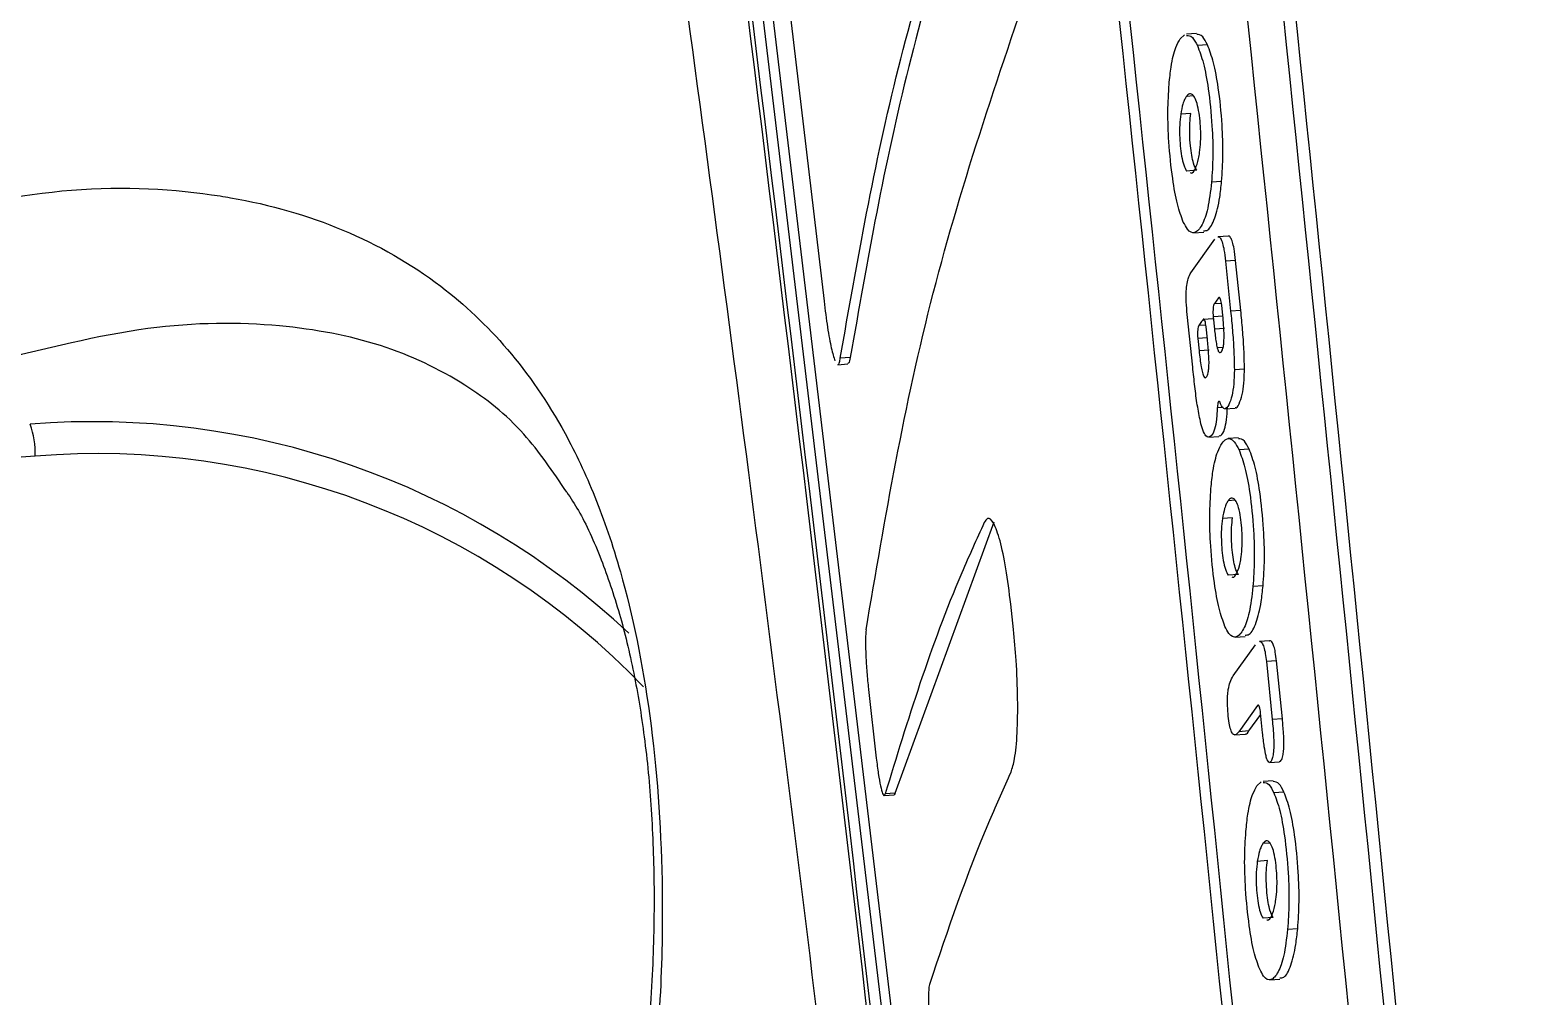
# Model space of a CAD drawing. Header units: millimetres. Extents: x -6523 to 7556, y -5559 to 6101.
# Drawn here: x -2133.5 to -2103.78, y 742.59 to 761.68 of the extents above; entities that cross this region are included whole.
import ezdxf

# ---------------------------------------------------------------- set-up
doc = ezdxf.new("R2010")
doc.units = ezdxf.units.MM
doc.layers.add('DIKOM_ОБЪЕКТ', color=7, linetype='Continuous')
doc.layers.add('DIKOM_РАЗМЕР_ЗОНА', color=7, linetype='Continuous')
doc.styles.add('style1', font='arial.ttf', dxfattribs={"width": 0.8})
doc.dimstyles.new('1-50', dxfattribs={"dimtxt": 300, "dimasz": 200, "dimexe": 100, "dimexo": 0, "dimgap": 100, "dimtad": 1, "dimtxsty": 'style1', "dimcen": 200, "dimclrd": 7, "dimclre": 7, "dimclrt": 7, "dimadec": 1, "dimazin": 2, "dimtfac": 1, "dimtmove": 0, "dimatfit": 2, "dimfxl": 0, "dimlwd": 25, "dimlwe": 18, "dimarcsym": 0})

# ---------------------------------------------------------------- blocks, each defined once
blk = doc.blocks.new('*D13')
at = {"layer": 'Defpoints', "color": 0, "transparency": 16777216}
for p in [(-2358.182, 6101.03), (4341.706, -4605.145), (7455.882, -4605.145)]:
    blk.add_point(p, dxfattribs=at)
at = {"layer": 'DIKOM_РАЗМЕР_ЗОНА', "color": 7, "lineweight": 18, "transparency": 16777216}
for p, q in [((-2358.182, 6101.03), (7555.882, 6101.03)), ((4341.706, -4605.145), (7555.882, -4605.145))]:
    blk.add_line(p, q, dxfattribs=at)
at = {"layer": 'DIKOM_РАЗМЕР_ЗОНА', "color": 7, "lineweight": 25, "transparency": 16777216}
blk.add_line((7455.882, 5701.03), (7455.882, -4205.145), dxfattribs=at)
at = {"layer": 'DIKOM_РАЗМЕР_ЗОНА', "color": 7, "transparency": 16777216}
for points in [[(7389.215, 5701.03), (7522.548, 5701.03), (7455.882, 6101.03)], [(7389.215, -4205.145), (7522.548, -4205.145), (7455.882, -4605.145)]]:
    blk.add_solid(points, dxfattribs=at)
at = {"layer": 'DIKOM_РАЗМЕР_ЗОНА', "color": 7, "transparency": 16777216, "insert": (7222.71, 375.606), "char_height": 300, "attachment_point": 5, "rotation": 90, "style": 'style1'}
blk.add_mtext('10700', dxfattribs=at)

msp = doc.modelspace()

# ---------------------------------------------------------------- linework, layer by layer
at = {"layer": 'DIKOM_ОБЪЕКТ', "color": 7, "linetype": 'Continuous', "lineweight": 15}
for p, q in [((-2120.988, 778.494), (-2116.549, 741.355)), ((-2116.35, 741.369), (-2120.79, 778.508)), ((-2119.134, 767.565), (-2117.801, 756.32)), ((-2110.757, 761.505), (-2110.67, 761.585)), ((-2110.433, 761.609), (-2110.633, 761.595)), ((-2110.219, 761.386), (-2110.419, 761.372)), ((-2110.493, 760.377), (-2110.635, 760.367)), ((-2110.547, 760.029), (-2110.747, 760.015)), ((-2110.431, 758.907), (-2110.631, 758.893)), ((-2109.938, 758.683), (-2110.138, 758.67)), ((-2110.545, 756.883), (-2110.071, 757.544)), ((-2110.493, 757.673), (-2110.293, 757.687)), ((-2109.81, 757.605), (-2110.01, 757.591)), ((-2109.662, 757.126), (-2109.862, 757.112)), ((-2109.862, 757.112), (-2109.76, 756.121)), ((-2109.56, 756.135), (-2109.662, 757.126)), ((-2109.978, 756.389), (-2109.998, 756.388)), ((-2110.511, 755.017), (-2110.619, 756.056)), ((-2109.905, 756.023), (-2110.105, 756.009)), ((-2109.942, 756.277), (-2110.085, 756.267)), ((-2109.916, 756.04), (-2109.937, 756.241)), ((-2109.56, 756.135), (-2109.76, 756.121)), ((-2110.251, 755.848), (-2110.391, 755.838)), ((-2110.106, 755.973), (-2110.306, 755.959)), ((-2110.221, 755.57), (-2110.245, 755.812)), ((-2110.105, 756.009), (-2110.08, 755.767)), ((-2109.88, 755.781), (-2110.08, 755.767)), ((-2110.223, 755.593), (-2110.41, 755.58)), ((-2110.41, 755.58), (-2110.385, 755.338)), ((-2117.281, 755.207), (-2117.479, 755.193)), ((-2110.185, 755.352), (-2110.385, 755.338)), ((-2109.911, 755.404), (-2110.026, 755.396)), ((-2117.53, 755.065), (-2117.332, 755.079)), ((-2109.487, 754.979), (-2109.687, 754.965)), ((-2109.908, 754.221), (-2110.024, 754.213)), ((-2109.873, 754.194), (-2109.672, 754.208)), ((-2110.195, 753.633), (-2109.996, 753.647)), ((-2109.608, 753.617), (-2109.808, 753.603)), ((-2109.395, 753.394), (-2109.595, 753.38)), ((-2133.401, 753.257), (-2143.301, 752.577)), ((-2109.669, 752.385), (-2109.811, 752.375)), ((-2116.393, 746.594), (-2114.434, 751.958)), ((-2109.722, 752.037), (-2109.922, 752.023)), ((-2109.607, 750.915), (-2109.807, 750.901)), ((-2109.119, 750.691), (-2109.319, 750.677)), ((-2114.055, 749.83), (-2114.109, 750.331)), ((-2109.709, 748.912), (-2109.271, 749.527)), ((-2109.672, 749.681), (-2109.472, 749.695)), ((-2108.991, 749.604), (-2109.191, 749.59)), ((-2108.854, 749.208), (-2109.054, 749.195)), ((-2109.054, 749.195), (-2108.938, 748.053)), ((-2108.738, 748.067), (-2108.854, 749.208)), ((-2116.92, 748.644), (-2116.767, 747.285)), ((-2109.229, 748.329), (-2109.597, 747.81)), ((-2109.209, 748.33), (-2109.229, 748.329)), ((-2109.398, 747.824), (-2109.165, 748.151)), ((-2109.129, 747.79), (-2109.169, 748.182)), ((-2108.738, 748.067), (-2108.938, 748.053)), ((-2109.676, 747.746), (-2109.476, 747.76)), ((-2109.398, 747.824), (-2109.597, 747.81)), ((-2108.991, 747.203), (-2108.791, 747.217)), ((-2109.24, 746.737), (-2109.154, 746.817)), ((-2108.918, 746.841), (-2109.118, 746.827)), ((-2116.612, 746.546), (-2116.414, 746.56)), ((-2116.393, 746.594), (-2116.592, 746.58)), ((-2116.393, 746.594), (-2116.414, 746.56)), ((-2108.707, 746.618), (-2108.907, 746.604)), ((-2108.981, 745.609), (-2109.122, 745.599)), ((-2109.033, 745.261), (-2109.233, 745.247)), ((-2108.92, 744.139), (-2109.12, 744.125)), ((-2108.434, 743.915), (-2108.634, 743.901)), ((-2108.986, 742.905), (-2108.786, 742.918))]:
    msp.add_line(p, q, dxfattribs=at)
for centre, radius, start, end in [((-2132.248, 738.443), 15.495, 46.9015, 94.638), ((-2135.036, 753.32), 1.637, 357.7978, 20.2422), ((-2132.179, 738.33), 14.977, 43.8146, 94.6795)]:
    msp.add_arc(centre, radius, start, end, dxfattribs=at)
for points, knots in [([(-2101.535, 688.066), (-2102.477, 698.982), (-2105.666, 735.93), (-2109.588, 772.827), (-2112.351, 798.823)], [0, 0, 0, 0, 0.295436, 1, 1, 1, 1]), ([(-2101.776, 688.066), (-2102.709, 698.893), (-2105.883, 735.752), (-2109.805, 772.559), (-2112.576, 798.554)], [0, 0, 0, 0, 0.2937248, 1, 1, 1, 1]), ([(-2125.935, 798.509), (-2125.478, 795.672), (-2124.43, 789.168), (-2122.867, 778.797), (-2121.232, 767.425), (-2119.664, 755.862), (-2118.162, 744.125), (-2116.73, 732.22), (-2115.369, 720.159), (-2114.087, 707.945), (-2113.029, 697.244), (-2112.434, 690.578), (-2112.209, 688.066)], [0, 0, 0, 0, 0.081496, 0.186806, 0.29255, 0.398703, 0.505243, 0.612145, 0.719386, 0.826945, 0.934799, 1, 1, 1, 1]), ([(-2102.484, 688.066), (-2103.387, 698.625), (-2106.519, 735.218), (-2110.443, 771.755), (-2113.235, 797.75)], [0, 0, 0, 0, 0.288549, 1, 1, 1, 1]), ([(-2104.828, 688.066), (-2105.679, 697.657), (-2107.653, 719.882), (-2111.141, 754.714), (-2113.909, 779.944), (-2115.292, 792.558)], [0, 0, 0, 0, 0.275129, 0.637564, 1, 1, 1, 1]), ([(-2115.093, 792.572), (-2113.709, 779.961), (-2110.943, 754.739), (-2107.454, 719.902), (-2105.479, 697.669), (-2104.627, 688.066)], [0, 0, 0, 0, 0.362286, 0.724572, 1, 1, 1, 1]), ([(-2121.797, 782.652), (-2120.163, 769.578), (-2116.897, 743.432), (-2113.523, 711.893), (-2111.97, 693.422), (-2111.52, 688.066)], [0, 0, 0, 0, 0.4152222, 0.8304415, 1, 1, 1, 1]), ([(-2121.85, 782.395), (-2120.213, 769.322), (-2116.939, 743.177), (-2113.569, 711.723), (-2112.025, 693.337), (-2111.583, 688.066)], [0, 0, 0, 0, 0.4163411, 0.8326791, 1, 1, 1, 1]), ([(-2114.388, 766.729), (-2115.016, 764.802), (-2116.273, 760.945), (-2116.945, 757.121), (-2117.281, 755.207)], [0, 0, 0, 0, 0.499613, 1, 1, 1, 1]), ([(-2117.479, 755.193), (-2117.144, 757.104), (-2116.473, 760.928), (-2115.216, 764.785), (-2114.587, 766.715)], [0, 0, 0, 0, 0.499614, 1, 1, 1, 1]), ([(-2116.97, 749.822), (-2116.592, 752.038), (-2115.837, 756.473), (-2114.293, 760.953), (-2113.521, 763.195)], [0, 0, 0, 0, 0.499482, 1, 1, 1, 1]), ([(-2110.978, 760.607), (-2110.966, 760.725), (-2110.935, 761.022), (-2110.857, 761.334), (-2110.787, 761.454), (-2110.757, 761.505)], [0, 0, 0, 0, 0.2749306, 0.6947197, 1, 1, 1, 1]), ([(-2110.632, 761.572), (-2110.594, 761.573), (-2110.523, 761.573), (-2110.452, 761.435), (-2110.419, 761.372)], [0, 0, 0, 0, 0.543708, 1, 1, 1, 1]), ([(-2110.219, 761.386), (-2110.25, 761.447), (-2110.322, 761.585), (-2110.393, 761.59), (-2110.432, 761.593)], [0, 0, 0, 0, 0.442505, 1, 1, 1, 1]), ([(-2110.419, 761.372), (-2110.378, 761.265), (-2110.294, 761.051), (-2110.191, 760.484), (-2110.126, 759.847), (-2110.103, 759.188), (-2110.127, 758.841), (-2110.138, 758.67)], [0, 0, 0, 0, 0.192127, 0.384671, 0.628256, 0.816702, 1, 1, 1, 1]), ([(-2109.938, 758.683), (-2109.927, 758.858), (-2109.903, 759.207), (-2109.927, 759.868), (-2109.991, 760.502), (-2110.095, 761.067), (-2110.178, 761.28), (-2110.219, 761.386)], [0, 0, 0, 0, 0.1866646, 0.373556, 0.617694, 0.8085123, 1, 1, 1, 1]), ([(-2110.696, 757.884), (-2110.736, 757.992), (-2110.818, 758.208), (-2110.919, 758.776), (-2110.985, 759.414), (-2111.01, 760.077), (-2110.988, 760.431), (-2110.978, 760.607)], [0, 0, 0, 0, 0.191982, 0.384329, 0.623366, 0.813401, 1, 1, 1, 1]), ([(-2110.635, 760.367), (-2110.647, 760.348), (-2110.672, 760.309), (-2110.712, 760.204), (-2110.734, 760.087), (-2110.747, 760.015)], [0, 0, 0, 0, 0.273082, 0.54646, 1, 1, 1, 1]), ([(-2110.489, 760.374), (-2110.503, 760.389), (-2110.532, 760.421), (-2110.582, 760.426), (-2110.615, 760.389), (-2110.635, 760.367)], [0, 0, 0, 0, 0.278693, 0.554076, 1, 1, 1, 1]), ([(-2110.374, 759.259), (-2110.366, 759.328), (-2110.351, 759.452), (-2110.35, 759.675), (-2110.365, 759.889), (-2110.392, 760.1), (-2110.436, 760.281), (-2110.471, 760.343), (-2110.489, 760.374)], [0, 0, 0, 0, 0.185243, 0.334543, 0.483709, 0.645128, 0.819362, 1, 1, 1, 1]), ([(-2110.747, 760.015), (-2110.755, 759.946), (-2110.77, 759.823), (-2110.772, 759.6), (-2110.758, 759.387), (-2110.731, 759.178), (-2110.687, 758.989), (-2110.65, 758.927), (-2110.631, 758.893)], [0, 0, 0, 0, 0.185557, 0.331832, 0.478054, 0.634176, 0.801987, 1, 1, 1, 1]), ([(-2110.431, 758.907), (-2110.453, 758.946), (-2110.49, 759.009), (-2110.532, 759.198), (-2110.558, 759.4), (-2110.573, 759.625), (-2110.569, 759.85), (-2110.555, 759.968), (-2110.547, 760.029)], [0, 0, 0, 0, 0.219752, 0.366222, 0.512333, 0.678155, 0.835882, 1, 1, 1, 1]), ([(-2110.558, 758.861), (-2110.552, 758.858), (-2110.516, 758.838), (-2110.458, 758.933), (-2110.402, 759.083), (-2110.38, 759.219), (-2110.374, 759.259)], [0, 0, 0, 0, 0.0773116, 0.4723668, 0.8415914, 1, 1, 1, 1]), ([(-2135.879, 757.989), (-2134.788, 758.21), (-2132.561, 758.662), (-2130.576, 758.537), (-2128.805, 758.246), (-2127.247, 757.795), (-2125.455, 756.77), (-2124.018, 755.419), (-2123.034, 753.998), (-2122.316, 752.482), (-2121.709, 750.715), (-2121.187, 748.192), (-2120.972, 745.248), (-2121.014, 742.641), (-2121.235, 739.947), (-2121.763, 736.849), (-2122.749, 733.438), (-2124.153, 730.187), (-2125.877, 727.438), (-2127.799, 725.174), (-2129.202, 724.076), (-2129.91, 723.522)], [0, 0, 0, 0, 0.0713182, 0.1455335, 0.1511414, 0.2166827, 0.2835491, 0.3372081, 0.391821, 0.4251653, 0.4591146, 0.5134565, 0.5679405, 0.604074, 0.6411268, 0.7022445, 0.7649107, 0.8302378, 0.8968699, 0.9479876, 1, 1, 1, 1]), ([(-2110.138, 758.67), (-2110.161, 758.487), (-2110.205, 758.123), (-2110.328, 757.798), (-2110.465, 757.642), (-2110.596, 757.692), (-2110.669, 757.833), (-2110.696, 757.884)], [0, 0, 0, 0, 0.216043, 0.431767, 0.666759, 0.880533, 1, 1, 1, 1]), ([(-2110.295, 757.712), (-2110.267, 757.712), (-2110.187, 757.712), (-2110.074, 757.931), (-2109.982, 758.284), (-2109.95, 758.577), (-2109.938, 758.683)], [0, 0, 0, 0, 0.181722, 0.515713, 0.824504, 1, 1, 1, 1]), ([(-2110.009, 757.586), (-2110.007, 757.588), (-2109.991, 757.6), (-2109.96, 757.566), (-2109.921, 757.478), (-2109.886, 757.319), (-2109.871, 757.189), (-2109.862, 757.112)], [0, 0, 0, 0, 0.043948, 0.273922, 0.505792, 0.7079693, 1, 1, 1, 1]), ([(-2109.662, 757.126), (-2109.671, 757.206), (-2109.687, 757.341), (-2109.723, 757.498), (-2109.763, 757.585), (-2109.794, 757.615), (-2109.808, 757.604), (-2109.809, 757.603)], [0, 0, 0, 0, 0.302498, 0.515333, 0.729051, 0.982622, 1, 1, 1, 1]), ([(-2110.619, 756.056), (-2110.626, 756.139), (-2110.639, 756.279), (-2110.641, 756.482), (-2110.628, 756.646), (-2110.596, 756.794), (-2110.564, 756.85), (-2110.545, 756.883)], [0, 0, 0, 0, 0.222217, 0.376831, 0.532119, 0.718487, 1, 1, 1, 1]), ([(-2117.801, 756.32), (-2117.779, 756.142), (-2117.733, 755.785), (-2117.656, 755.361), (-2117.609, 755.213), (-2117.586, 755.139)], [0, 0, 0, 0, 0.333283, 0.666687, 1, 1, 1, 1]), ([(-2109.998, 756.388), (-2110.02, 756.358), (-2110.049, 756.318), (-2110.078, 756.277), (-2110.085, 756.267)], [0, 0, 0, 0, 0.742757, 1, 1, 1, 1]), ([(-2109.937, 756.241), (-2109.939, 756.263), (-2109.945, 756.307), (-2109.958, 756.358), (-2109.973, 756.39), (-2109.987, 756.399), (-2109.995, 756.391), (-2109.998, 756.388)], [0, 0, 0, 0, 0.212309, 0.425257, 0.638845, 0.853643, 1, 1, 1, 1]), ([(-2110.085, 756.267), (-2110.086, 756.266), (-2110.091, 756.259), (-2110.099, 756.237), (-2110.107, 756.184), (-2110.111, 756.119), (-2110.109, 756.057), (-2110.106, 756.021), (-2110.105, 756.009)], [0, 0, 0, 0, 0.0180939, 0.2349506, 0.4516519, 0.6671376, 0.8813242, 1, 1, 1, 1]), ([(-2110.026, 755.396), (-2110.019, 755.373), (-2110.005, 755.328), (-2109.984, 755.304), (-2109.956, 755.304), (-2109.928, 755.337), (-2109.903, 755.42), (-2109.892, 755.521), (-2109.889, 755.667), (-2109.897, 755.845), (-2109.91, 755.977), (-2109.916, 756.04)], [0, 0, 0, 0, 0.083865, 0.167612, 0.228242, 0.394683, 0.493217, 0.592294, 0.68284, 0.84683, 1, 1, 1, 1]), ([(-2109.76, 756.121), (-2109.748, 755.996), (-2109.724, 755.747), (-2109.694, 755.358), (-2109.69, 755.097), (-2109.687, 754.965)], [0, 0, 0, 0, 0.330581, 0.659677, 1, 1, 1, 1]), ([(-2109.487, 754.979), (-2109.49, 755.109), (-2109.494, 755.367), (-2109.523, 755.757), (-2109.548, 756.008), (-2109.56, 756.135)], [0, 0, 0, 0, 0.334647, 0.664908, 1, 1, 1, 1]), ([(-2122.887, 752.542), (-2123.161, 752.947), (-2123.755, 753.824), (-2124.963, 754.77), (-2126.534, 755.515), (-2128.598, 755.905), (-2131.115, 755.903), (-2133.204, 755.38), (-2134.266, 755.115)], [0, 0, 0, 0, 0.119698, 0.259292, 0.430587, 0.604842, 0.799153, 1, 1, 1, 1]), ([(-2110.391, 755.838), (-2110.392, 755.838), (-2110.396, 755.831), (-2110.405, 755.808), (-2110.413, 755.756), (-2110.416, 755.69), (-2110.414, 755.628), (-2110.411, 755.593), (-2110.41, 755.58)], [0, 0, 0, 0, 0.018029, 0.234767, 0.451235, 0.666797, 0.880945, 1, 1, 1, 1]), ([(-2110.306, 755.959), (-2110.315, 755.946), (-2110.344, 755.905), (-2110.372, 755.865), (-2110.391, 755.838)], [0, 0, 0, 0, 0.32574, 1, 1, 1, 1]), ([(-2110.245, 755.812), (-2110.248, 755.834), (-2110.254, 755.878), (-2110.267, 755.929), (-2110.281, 755.961), (-2110.295, 755.97), (-2110.303, 755.962), (-2110.306, 755.959)], [0, 0, 0, 0, 0.2123752, 0.4254358, 0.6393012, 0.8544095, 1, 1, 1, 1]), ([(-2110.08, 755.767), (-2110.075, 755.723), (-2110.066, 755.635), (-2110.049, 755.506), (-2110.034, 755.433), (-2110.026, 755.396)], [0, 0, 0, 0, 0.334579, 0.661745, 1, 1, 1, 1]), ([(-2110.188, 755.122), (-2110.19, 755.175), (-2110.194, 755.277), (-2110.206, 755.427), (-2110.216, 755.522), (-2110.221, 755.57)], [0, 0, 0, 0, 0.348159, 0.672768, 1, 1, 1, 1]), ([(-2117.531, 755.074), (-2117.529, 755.071), (-2117.506, 755.041), (-2117.491, 755.116), (-2117.48, 755.19), (-2117.479, 755.193)], [0, 0, 0, 0, 0.086778, 0.964, 1, 1, 1, 1]), ([(-2117.281, 755.207), (-2117.289, 755.158), (-2117.303, 755.08), (-2117.325, 755.096), (-2117.333, 755.102)], [0, 0, 0, 0, 0.639791, 1, 1, 1, 1]), ([(-2110.385, 755.338), (-2110.373, 755.229), (-2110.355, 755.074), (-2110.321, 754.905), (-2110.293, 754.824), (-2110.262, 754.797), (-2110.233, 754.826), (-2110.208, 754.886), (-2110.193, 754.979), (-2110.188, 755.061), (-2110.188, 755.111), (-2110.188, 755.122)], [0, 0, 0, 0, 0.252683, 0.36045, 0.46933, 0.564417, 0.678872, 0.801738, 0.887162, 0.972777, 1, 1, 1, 1]), ([(-2110.358, 753.941), (-2110.379, 754.048), (-2110.422, 754.261), (-2110.47, 754.634), (-2110.497, 754.889), (-2110.511, 755.017)], [0, 0, 0, 0, 0.332835, 0.66427, 1, 1, 1, 1]), ([(-2109.687, 754.965), (-2109.69, 754.868), (-2109.695, 754.674), (-2109.735, 754.425), (-2109.799, 754.255), (-2109.87, 754.168), (-2109.93, 754.227), (-2109.956, 754.289), (-2109.965, 754.309)], [0, 0, 0, 0, 0.167131, 0.334581, 0.554282, 0.786811, 0.930891, 1, 1, 1, 1]), ([(-2109.673, 754.218), (-2109.667, 754.216), (-2109.631, 754.204), (-2109.578, 754.319), (-2109.521, 754.501), (-2109.493, 754.739), (-2109.489, 754.906), (-2109.487, 754.979)], [0, 0, 0, 0, 0.064692, 0.365156, 0.62222, 0.83507, 1, 1, 1, 1]), ([(-2109.965, 754.309), (-2109.968, 754.317), (-2109.977, 754.336), (-2109.992, 754.343), (-2110.006, 754.327), (-2110.017, 754.289), (-2110.022, 754.246), (-2110.023, 754.219), (-2110.024, 754.213)], [0, 0, 0, 0, 0.1533, 0.350888, 0.549588, 0.748561, 0.94713, 1, 1, 1, 1]), ([(-2110.024, 754.213), (-2110.03, 754.118), (-2110.042, 753.927), (-2110.092, 753.718), (-2110.164, 753.628), (-2110.241, 753.628), (-2110.309, 753.755), (-2110.343, 753.883), (-2110.358, 753.941)], [0, 0, 0, 0, 0.16051, 0.322222, 0.515685, 0.723488, 0.873762, 1, 1, 1, 1]), ([(-2109.997, 753.662), (-2109.982, 753.661), (-2109.94, 753.657), (-2109.884, 753.756), (-2109.84, 753.967), (-2109.829, 754.14), (-2109.824, 754.227)], [0, 0, 0, 0, 0.175181, 0.512276, 0.754654, 1, 1, 1, 1]), ([(-2110.15, 752.615), (-2110.138, 752.733), (-2110.108, 753.03), (-2110.03, 753.342), (-2109.96, 753.462), (-2109.93, 753.513)], [0, 0, 0, 0, 0.274913, 0.6948239, 1, 1, 1, 1]), ([(-2109.93, 753.513), (-2109.902, 753.545), (-2109.828, 753.629), (-2109.71, 753.595), (-2109.627, 753.44), (-2109.595, 753.38)], [0, 0, 0, 0, 0.272678, 0.718341, 1, 1, 1, 1]), ([(-2109.395, 753.394), (-2109.426, 753.455), (-2109.497, 753.593), (-2109.567, 753.598), (-2109.607, 753.6)], [0, 0, 0, 0, 0.442565, 1, 1, 1, 1]), ([(-2109.595, 753.38), (-2109.554, 753.273), (-2109.472, 753.059), (-2109.369, 752.491), (-2109.306, 751.854), (-2109.283, 751.195), (-2109.307, 750.848), (-2109.319, 750.677)], [0, 0, 0, 0, 0.192098, 0.384572, 0.628194, 0.816694, 1, 1, 1, 1]), ([(-2109.119, 750.691), (-2109.107, 750.865), (-2109.083, 751.215), (-2109.107, 751.876), (-2109.17, 752.51), (-2109.272, 753.075), (-2109.354, 753.288), (-2109.395, 753.394)], [0, 0, 0, 0, 0.18672, 0.373661, 0.617839, 0.808619, 1, 1, 1, 1]), ([(-2122.886, 752.543), (-2122.81, 752.427), (-2122.57, 752.066), (-2122.217, 751.277), (-2121.846, 750.2), (-2121.557, 749.013), (-2121.34, 747.705), (-2121.202, 746.259), (-2121.147, 744.668), (-2121.184, 742.944), (-2121.33, 741.093), (-2121.612, 739.142), (-2122.057, 737.058), (-2122.705, 734.881), (-2123.595, 732.653), (-2124.735, 730.479), (-2126.116, 728.457), (-2127.704, 726.735), (-2128.892, 725.649), (-2129.594, 725.235), (-2129.665, 725.193)], [0, 0, 0, 0, 0.024284, 0.075946, 0.122113, 0.164732, 0.205047, 0.247492, 0.291561, 0.339965, 0.393167, 0.450876, 0.514075, 0.587081, 0.664669, 0.747381, 0.83178, 0.913274, 0.991151, 1, 1, 1, 1]), ([(-2109.873, 749.892), (-2109.913, 750), (-2109.994, 750.216), (-2110.093, 750.783), (-2110.158, 751.421), (-2110.182, 752.085), (-2110.161, 752.439), (-2110.15, 752.615)], [0, 0, 0, 0, 0.1919211, 0.3842487, 0.6233019, 0.8134009, 1, 1, 1, 1]), ([(-2109.811, 752.375), (-2109.823, 752.355), (-2109.847, 752.317), (-2109.887, 752.211), (-2109.908, 752.095), (-2109.922, 752.023)], [0, 0, 0, 0, 0.273167, 0.546523, 1, 1, 1, 1]), ([(-2109.666, 752.382), (-2109.68, 752.397), (-2109.708, 752.428), (-2109.757, 752.433), (-2109.79, 752.397), (-2109.811, 752.375)], [0, 0, 0, 0, 0.278794, 0.554147, 1, 1, 1, 1]), ([(-2109.552, 751.267), (-2109.544, 751.336), (-2109.53, 751.459), (-2109.528, 751.683), (-2109.543, 751.897), (-2109.57, 752.108), (-2109.613, 752.289), (-2109.648, 752.35), (-2109.666, 752.382)], [0, 0, 0, 0, 0.185299, 0.334628, 0.483833, 0.645318, 0.819557, 1, 1, 1, 1]), ([(-2114.633, 751.944), (-2114.784, 751.612), (-2115.604, 749.814), (-2116.148, 748.033), (-2116.592, 746.58)], [0, 0, 0, 0, 0.18428, 1, 1, 1, 1]), ([(-2114.109, 750.331), (-2114.139, 750.573), (-2114.199, 751.057), (-2114.32, 751.617), (-2114.447, 751.965), (-2114.556, 752.062), (-2114.611, 751.977), (-2114.633, 751.944)], [0, 0, 0, 0, 0.214362, 0.4287776, 0.6433943, 0.8582828, 1, 1, 1, 1]), ([(-2109.922, 752.023), (-2109.93, 751.954), (-2109.945, 751.831), (-2109.947, 751.607), (-2109.933, 751.394), (-2109.907, 751.186), (-2109.863, 750.997), (-2109.827, 750.935), (-2109.807, 750.901)], [0, 0, 0, 0, 0.18558, 0.33192, 0.478178, 0.634362, 0.802088, 1, 1, 1, 1]), ([(-2109.607, 750.915), (-2109.629, 750.953), (-2109.666, 751.017), (-2109.707, 751.206), (-2109.733, 751.408), (-2109.748, 751.632), (-2109.744, 751.858), (-2109.729, 751.976), (-2109.722, 752.037)], [0, 0, 0, 0, 0.219774, 0.36623, 0.512312, 0.678174, 0.83591, 1, 1, 1, 1]), ([(-2109.735, 750.869), (-2109.729, 750.866), (-2109.693, 750.846), (-2109.636, 750.941), (-2109.58, 751.091), (-2109.558, 751.226), (-2109.552, 751.267)], [0, 0, 0, 0, 0.077189, 0.472266, 0.841463, 1, 1, 1, 1]), ([(-2109.319, 750.677), (-2109.341, 750.495), (-2109.386, 750.131), (-2109.508, 749.806), (-2109.644, 749.65), (-2109.774, 749.7), (-2109.847, 749.841), (-2109.873, 749.892)], [0, 0, 0, 0, 0.2160884, 0.4318189, 0.6668362, 0.8805592, 1, 1, 1, 1]), ([(-2109.474, 749.72), (-2109.446, 749.72), (-2109.366, 749.719), (-2109.254, 749.939), (-2109.162, 750.291), (-2109.13, 750.585), (-2109.119, 750.691)], [0, 0, 0, 0, 0.181528, 0.515405, 0.8243, 1, 1, 1, 1]), ([(-2116.97, 749.822), (-2116.974, 749.77), (-2116.984, 749.664), (-2116.979, 749.392), (-2116.961, 749.073), (-2116.939, 748.812), (-2116.923, 748.674), (-2116.92, 748.644)], [0, 0, 0, 0, 0.232902, 0.466922, 0.701009, 0.935088, 1, 1, 1, 1]), ([(-2114.103, 747.014), (-2114.078, 747.09), (-2114.024, 747.255), (-2113.976, 747.763), (-2113.965, 748.444), (-2113.993, 749.171), (-2114.036, 749.628), (-2114.055, 749.83)], [0, 0, 0, 0, 0.184248, 0.399217, 0.614041, 0.828596, 1, 1, 1, 1]), ([(-2109.19, 749.586), (-2109.188, 749.587), (-2109.174, 749.599), (-2109.143, 749.571), (-2109.104, 749.496), (-2109.072, 749.358), (-2109.06, 749.25), (-2109.054, 749.195)], [0, 0, 0, 0, 0.037998, 0.290962, 0.54666, 0.767623, 1, 1, 1, 1]), ([(-2108.854, 749.208), (-2108.861, 749.268), (-2108.873, 749.377), (-2108.903, 749.503), (-2108.94, 749.582), (-2108.971, 749.614), (-2108.988, 749.6), (-2108.99, 749.598)], [0, 0, 0, 0, 0.251606, 0.456156, 0.66071, 0.951837, 1, 1, 1, 1]), ([(-2109.597, 747.81), (-2109.625, 747.778), (-2109.665, 747.73), (-2109.721, 747.761), (-2109.759, 747.839), (-2109.791, 747.983), (-2109.813, 748.166), (-2109.825, 748.359), (-2109.821, 748.525), (-2109.805, 748.673), (-2109.767, 748.815), (-2109.73, 748.876), (-2109.709, 748.912)], [0, 0, 0, 0, 0.188953, 0.270545, 0.353024, 0.424832, 0.512264, 0.604178, 0.670123, 0.735873, 0.846142, 1, 1, 1, 1]), ([(-2109.169, 748.182), (-2109.171, 748.204), (-2109.177, 748.248), (-2109.19, 748.299), (-2109.204, 748.331), (-2109.218, 748.34), (-2109.226, 748.332), (-2109.229, 748.329)], [0, 0, 0, 0, 0.2124, 0.425076, 0.638906, 0.853676, 1, 1, 1, 1]), ([(-2108.938, 748.053), (-2108.927, 747.933), (-2108.911, 747.759), (-2108.906, 747.525), (-2108.915, 747.377), (-2108.937, 747.268), (-2108.968, 747.208), (-2109.003, 747.195), (-2109.036, 747.245), (-2109.067, 747.346), (-2109.1, 747.531), (-2109.118, 747.695), (-2109.129, 747.79)], [0, 0, 0, 0, 0.18421, 0.267367, 0.351442, 0.423769, 0.513202, 0.607254, 0.673524, 0.739611, 0.85091, 1, 1, 1, 1]), ([(-2108.791, 747.219), (-2108.78, 747.224), (-2108.756, 747.236), (-2108.728, 747.314), (-2108.712, 747.43), (-2108.706, 747.584), (-2108.714, 747.803), (-2108.729, 747.971), (-2108.738, 748.067)], [0, 0, 0, 0, 0.147289, 0.312552, 0.428644, 0.544381, 0.740069, 1, 1, 1, 1]), ([(-2109.476, 747.767), (-2109.472, 747.765), (-2109.444, 747.754), (-2109.419, 747.792), (-2109.398, 747.824)], [0, 0, 0, 0, 0.15168, 1, 1, 1, 1]), ([(-2116.767, 747.285), (-2116.754, 747.179), (-2116.728, 746.969), (-2116.684, 746.725), (-2116.643, 746.572), (-2116.611, 746.529), (-2116.597, 746.565), (-2116.592, 746.58)], [0, 0, 0, 0, 0.21459, 0.429304, 0.643974, 0.858631, 1, 1, 1, 1]), ([(-2114.103, 747.014), (-2114.248, 746.695), (-2114.886, 745.287), (-2115.354, 743.89), (-2115.717, 742.81)], [0, 0, 0, 0, 0.227063, 1, 1, 1, 1]), ([(-2108.707, 746.618), (-2108.738, 746.679), (-2108.808, 746.817), (-2108.878, 746.822), (-2108.917, 746.825)], [0, 0, 0, 0, 0.442751, 1, 1, 1, 1]), ([(-2109.459, 745.839), (-2109.447, 745.957), (-2109.417, 746.255), (-2109.339, 746.567), (-2109.269, 746.687), (-2109.24, 746.737)], [0, 0, 0, 0, 0.274967, 0.694869, 1, 1, 1, 1]), ([(-2109.117, 746.804), (-2109.079, 746.805), (-2109.009, 746.805), (-2108.939, 746.667), (-2108.907, 746.604)], [0, 0, 0, 0, 0.543453, 1, 1, 1, 1]), ([(-2108.907, 746.604), (-2108.866, 746.497), (-2108.784, 746.283), (-2108.683, 745.715), (-2108.62, 745.078), (-2108.599, 744.419), (-2108.622, 744.072), (-2108.634, 743.901)], [0, 0, 0, 0, 0.1920413, 0.3844998, 0.6281427, 0.8166952, 1, 1, 1, 1]), ([(-2108.434, 743.915), (-2108.422, 744.089), (-2108.398, 744.439), (-2108.421, 745.1), (-2108.484, 745.734), (-2108.585, 746.299), (-2108.666, 746.512), (-2108.707, 746.618)], [0, 0, 0, 0, 0.186762, 0.373743, 0.617965, 0.808725, 1, 1, 1, 1]), ([(-2109.186, 743.116), (-2109.226, 743.224), (-2109.306, 743.44), (-2109.404, 744.007), (-2109.468, 744.646), (-2109.492, 745.31), (-2109.47, 745.664), (-2109.459, 745.839)], [0, 0, 0, 0, 0.191905, 0.38418, 0.623253, 0.813397, 1, 1, 1, 1]), ([(-2108.978, 745.606), (-2108.992, 745.621), (-2109.02, 745.653), (-2109.069, 745.657), (-2109.102, 745.621), (-2109.122, 745.599)], [0, 0, 0, 0, 0.278919, 0.554023, 1, 1, 1, 1]), ([(-2109.122, 745.599), (-2109.134, 745.58), (-2109.158, 745.541), (-2109.198, 745.436), (-2109.219, 745.319), (-2109.233, 745.247)], [0, 0, 0, 0, 0.273194, 0.546579, 1, 1, 1, 1]), ([(-2108.866, 744.491), (-2108.858, 744.56), (-2108.843, 744.683), (-2108.842, 744.907), (-2108.856, 745.121), (-2108.883, 745.332), (-2108.925, 745.513), (-2108.96, 745.575), (-2108.978, 745.606)], [0, 0, 0, 0, 0.185372, 0.334719, 0.483946, 0.645478, 0.819709, 1, 1, 1, 1]), ([(-2109.233, 745.247), (-2109.241, 745.178), (-2109.256, 745.055), (-2109.258, 744.831), (-2109.244, 744.619), (-2109.218, 744.409), (-2109.175, 744.221), (-2109.139, 744.159), (-2109.12, 744.125)], [0, 0, 0, 0, 0.18566, 0.331994, 0.478283, 0.634498, 0.802268, 1, 1, 1, 1]), ([(-2108.92, 744.139), (-2108.942, 744.177), (-2108.978, 744.241), (-2109.019, 744.43), (-2109.045, 744.633), (-2109.059, 744.857), (-2109.055, 745.082), (-2109.04, 745.2), (-2109.033, 745.261)], [0, 0, 0, 0, 0.219805, 0.366216, 0.512266, 0.678142, 0.835923, 1, 1, 1, 1]), ([(-2109.048, 744.093), (-2109.042, 744.09), (-2109.007, 744.07), (-2108.949, 744.165), (-2108.894, 744.315), (-2108.872, 744.45), (-2108.866, 744.491)], [0, 0, 0, 0, 0.077174, 0.472116, 0.841419, 1, 1, 1, 1]), ([(-2108.634, 743.901), (-2108.657, 743.719), (-2108.701, 743.354), (-2108.823, 743.03), (-2108.959, 742.874), (-2109.087, 742.924), (-2109.16, 743.065), (-2109.186, 743.116)], [0, 0, 0, 0, 0.216115, 0.4319075, 0.6668999, 0.8805857, 1, 1, 1, 1]), ([(-2108.788, 742.944), (-2108.76, 742.944), (-2108.681, 742.943), (-2108.569, 743.162), (-2108.478, 743.515), (-2108.446, 743.808), (-2108.434, 743.915)], [0, 0, 0, 0, 0.181475, 0.51524, 0.82411, 1, 1, 1, 1]), ([(-2115.717, 742.81), (-2115.72, 742.795), (-2115.729, 742.756), (-2115.736, 742.63), (-2115.734, 742.434), (-2115.721, 742.204), (-2115.7, 741.965), (-2115.672, 741.748), (-2115.642, 741.57), (-2115.622, 741.507), (-2115.612, 741.476)], [0, 0, 0, 0, 0.0793461, 0.2115162, 0.3436851, 0.4758849, 0.6080846, 0.7402912, 0.8725004, 1, 1, 1, 1])]:
    msp.add_open_spline(points, degree=3, knots=knots, dxfattribs=at)

# ---------------------------------------------------------------- dimensions: what is measured, and where the dimension line sits
at = {"layer": 'DIKOM_РАЗМЕР_ЗОНА'}
dim = msp.add_linear_dim(base=(7455.882, -4605.145), p1=(-2358.182, 6101.03), p2=(4341.706, -4605.145), angle=90, text='10700', dimstyle='1-50', override={"dimasz": 400, "dimgap": 80}, dxfattribs=at)
dim.commit()
dim.dimension.update_dxf_attribs({"geometry": '*D13', "text_midpoint": (7455.882, 375.606), "dimtype": 160})

doc.saveas('drawing.dxf')
